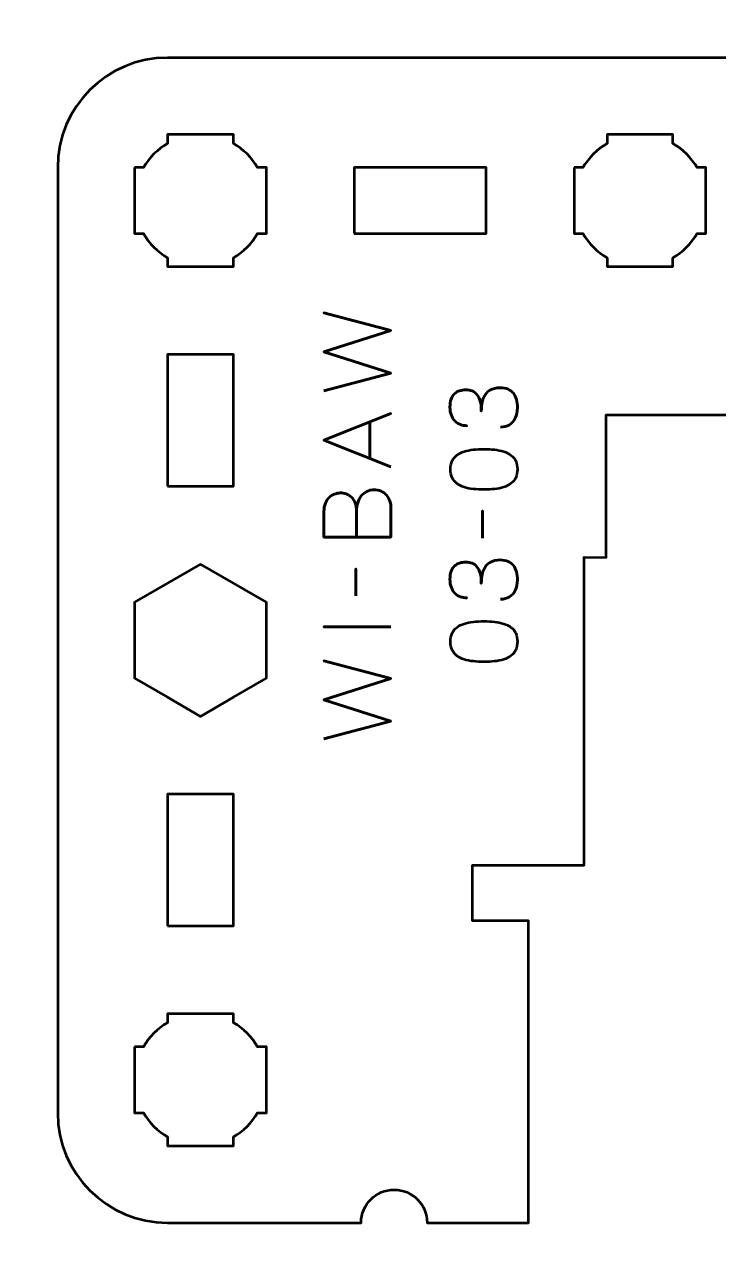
# Model space of a CAD drawing. Header units: centimetres. Extents: x -21 to 0, y -29.7 to 0.
# Drawn here: x -11.4 to -8.24, y -22.88 to -17.25 of the extents above; entities that cross this region are included whole.
import ezdxf

# ---------------------------------------------------------------- set-up
doc = ezdxf.new("R2010")
doc.units = ezdxf.units.CM
doc.header["$MEASUREMENT"] = 0
doc.layers.add('Layer 1', color=7, linetype='Continuous')

msp = doc.modelspace()

# ---------------------------------------------------------------- linework, layer by layer
at = {"layer": 'Layer 1', "lineweight": 53}
for points in [[(-9.9, -18.2), (-9.3, -18.2), (-9.3, -17.9), (-9.9, -17.9), (-9.9, -18.2)], [(-10.75, -19.35), (-10.45, -19.35), (-10.45, -18.75), (-10.75, -18.75), (-10.75, -19.35)], [(-10.75, -21.35), (-10.45, -21.35), (-10.45, -20.75), (-10.75, -20.75), (-10.75, -21.35)]]:
    msp.add_lwpolyline(points, close=True, dxfattribs=at)
at = {"layer": 'Layer 1', "color": 1, "lineweight": 53}
msp.add_open_spline([(-21.00003, -29.19995), (-21.00003, -29.19995), (-21.00003, -8.29992), (-21.00003, -8.29992), (-21.00003, -8.29992), (-21.00003, -8.21709), (-20.93286, -8.14992), (-20.85003, -8.14992), (-20.85003, -8.14992), (-20.7672, -8.14992), (-20.70003, -8.08275), (-20.70003, -7.99992), (-20.70003, -7.99992), (-20.70003, -7.91709), (-20.7672, -7.84992), (-20.85003, -7.84992), (-20.85003, -7.84992), (-20.93286, -7.84992), (-21.00003, -7.78275), (-21.00003, -7.69992), (-21.00003, -7.69992), (-21.00003, -7.61709), (-20.93286, -7.54992), (-20.85003, -7.54992), (-20.85003, -7.54992), (-20.7672, -7.54992), (-20.70003, -7.48275), (-20.70003, -7.39992), (-20.70003, -7.39992), (-20.70003, -7.31709), (-20.7672, -7.24992), (-20.85003, -7.24992), (-20.85003, -7.24992), (-20.93286, -7.24992), (-21.00003, -7.18275), (-21.00003, -7.09992), (-21.00003, -7.09992), (-21.00003, -7.01709), (-20.93286, -6.94992), (-20.85003, -6.94992), (-20.85003, -6.94992), (-20.7672, -6.94992), (-20.70003, -6.88275), (-20.70003, -6.79992), (-20.70003, -6.79992), (-20.70003, -6.71709), (-20.7672, -6.64992), (-20.85003, -6.64992), (-20.85003, -6.64992), (-20.93286, -6.64992), (-21.00003, -6.58275), (-21.00003, -6.49992), (-21.00003, -6.49992), (-21.00003, -6.41709), (-20.93286, -6.34992), (-20.85003, -6.34992), (-20.85003, -6.34992), (-20.7672, -6.34992), (-20.70003, -6.28275), (-20.70003, -6.19992), (-20.70003, -6.19992), (-20.70003, -6.11709), (-20.7672, -6.04992), (-20.85003, -6.04992), (-20.85003, -6.04992), (-20.93286, -6.04992), (-21.00003, -5.98275), (-21.00003, -5.89992), (-21.00003, -5.89992), (-21.00003, -5.81709), (-20.93286, -5.74992), (-20.85003, -5.74992), (-20.85003, -5.74992), (-20.7672, -5.74992), (-20.70003, -5.68275), (-20.70003, -5.59992), (-20.70003, -5.59992), (-20.70003, -5.51709), (-20.7672, -5.44992), (-20.85003, -5.44992), (-20.85003, -5.44992), (-20.93286, -5.44992), (-21.00003, -5.38275), (-21.00003, -5.29992), (-21.00003, -5.29992), (-21.00003, -5.21709), (-20.93286, -5.14992), (-20.85003, -5.14992), (-20.85003, -5.14992), (-20.7672, -5.14992), (-20.70003, -5.08275), (-20.70003, -4.99992), (-20.70003, -4.99992), (-20.70003, -4.91709), (-20.7672, -4.84992), (-20.85003, -4.84992), (-20.85003, -4.84992), (-20.93286, -4.84992), (-21.00003, -4.78275), (-21.00003, -4.69992), (-21.00003, -4.69992), (-21.00003, -4.61709), (-20.93286, -4.54992), (-20.85003, -4.54992), (-20.85003, -4.54992), (-20.7672, -4.54992), (-20.70003, -4.48275), (-20.70003, -4.39992), (-20.70003, -4.39992), (-20.70003, -4.31709), (-20.7672, -4.24992), (-20.85003, -4.24992), (-20.85003, -4.24992), (-20.93286, -4.24992), (-21.00003, -4.18275), (-21.00003, -4.09992), (-21.00003, -4.09992), (-21.00003, -4.01709), (-20.93286, -3.94992), (-20.85003, -3.94992), (-20.85003, -3.94992), (-20.7672, -3.94992), (-20.70003, -3.88275), (-20.70003, -3.79992), (-20.70003, -3.79992), (-20.70003, -3.71709), (-20.7672, -3.64992), (-20.85003, -3.64992), (-20.85003, -3.64992), (-20.93286, -3.64992), (-21.00003, -3.58275), (-21.00003, -3.49992), (-21.00003, -3.49992), (-21.00003, -3.41709), (-20.93286, -3.34992), (-20.85003, -3.34992), (-20.85003, -3.34992), (-20.7672, -3.34992), (-20.70003, -3.28275), (-20.70003, -3.19992), (-20.70003, -3.19992), (-20.70003, -3.11709), (-20.7672, -3.04992), (-20.85003, -3.04992), (-20.85003, -3.04992), (-20.93286, -3.04992), (-21.00003, -2.98275), (-21.00003, -2.89992), (-21.00003, -2.89992), (-21.00003, -2.81709), (-20.93286, -2.74992), (-20.85003, -2.74992), (-20.85003, -2.74992), (-20.7672, -2.74992), (-20.70003, -2.68275), (-20.70003, -2.59992), (-20.70003, -2.59992), (-20.70003, -2.51709), (-20.7672, -2.44992), (-20.85003, -2.44992), (-20.85003, -2.44992), (-20.93286, -2.44992), (-21.00003, -2.38275), (-21.00003, -2.29992), (-21.00003, -2.29992), (-21.00003, -2.21709), (-20.93286, -2.14992), (-20.85003, -2.14992), (-20.85003, -2.14992), (-20.7672, -2.14992), (-20.70003, -2.08275), (-20.70003, -1.99992), (-20.70003, -1.99992), (-20.70003, -1.91709), (-20.7672, -1.84992), (-20.85003, -1.84992), (-20.85003, -1.84992), (-20.93286, -1.84992), (-21.00003, -1.78275), (-21.00003, -1.69992), (-21.00003, -1.69992), (-21.00003, -1.61709), (-20.93286, -1.54992), (-20.85003, -1.54992), (-20.85003, -1.54992), (-20.7672, -1.54992), (-20.70003, -1.48275), (-20.70003, -1.39992), (-20.70003, -1.39992), (-20.70003, -1.31709), (-20.7672, -1.24992), (-20.85003, -1.24992), (-20.85003, -1.24992), (-20.93286, -1.24992), (-21.00003, -1.18275), (-21.00003, -1.09992), (-21.00003, -1.09992), (-21.00003, -1.09992), (-21.00003, -0.49992), (-21.00003, -0.49992), (-21.00003, -0.49992), (-21.00003, -0.22295), (-20.77694, 0.00004), (-20.49994, 0.00004), (-20.49994, 0.00004), (-20.49994, 0.00004), (-0.50008, 0.00004), (-0.50008, 0.00004), (-0.50008, 0.00004), (-0.22294, 0.00004), (0.00002, -0.22295), (0.00002, -0.49992), (0.00002, -0.49992), (0.00002, -0.49992), (0.00002, -29.19995), (0.00002, -29.19995), (0.00002, -29.19995), (0.00002, -29.47695), (-0.22294, -29.70004), (-0.50008, -29.70004), (-0.50008, -29.70004), (-0.50008, -29.70004), (-20.49994, -29.70004), (-20.49994, -29.70004), (-20.49994, -29.70004), (-20.77694, -29.70004), (-21.00003, -29.47695), (-21.00003, -29.19995)], degree=3, knots=[0, 0, 0, 0, 0.0175439, 0.0175439, 0.0175439, 0.0175439, 0.0350877, 0.0350877, 0.0350877, 0.0350877, 0.0526316, 0.0526316, 0.0526316, 0.0526316, 0.0701754, 0.0701754, 0.0701754, 0.0701754, 0.0877193, 0.0877193, 0.0877193, 0.0877193, 0.1052632, 0.1052632, 0.1052632, 0.1052632, 0.122807, 0.122807, 0.122807, 0.122807, 0.1403509, 0.1403509, 0.1403509, 0.1403509, 0.1578947, 0.1578947, 0.1578947, 0.1578947, 0.1754386, 0.1754386, 0.1754386, 0.1754386, 0.1929825, 0.1929825, 0.1929825, 0.1929825, 0.2105263, 0.2105263, 0.2105263, 0.2105263, 0.2280702, 0.2280702, 0.2280702, 0.2280702, 0.245614, 0.245614, 0.245614, 0.245614, 0.2631579, 0.2631579, 0.2631579, 0.2631579, 0.2807018, 0.2807018, 0.2807018, 0.2807018, 0.2982456, 0.2982456, 0.2982456, 0.2982456, 0.3157895, 0.3157895, 0.3157895, 0.3157895, 0.3333333, 0.3333333, 0.3333333, 0.3333333, 0.3508772, 0.3508772, 0.3508772, 0.3508772, 0.3684211, 0.3684211, 0.3684211, 0.3684211, 0.3859649, 0.3859649, 0.3859649, 0.3859649, 0.4035088, 0.4035088, 0.4035088, 0.4035088, 0.4210526, 0.4210526, 0.4210526, 0.4210526, 0.4385965, 0.4385965, 0.4385965, 0.4385965, 0.4561404, 0.4561404, 0.4561404, 0.4561404, 0.4736842, 0.4736842, 0.4736842, 0.4736842, 0.4912281, 0.4912281, 0.4912281, 0.4912281, 0.5087719, 0.5087719, 0.5087719, 0.5087719, 0.5263158, 0.5263158, 0.5263158, 0.5263158, 0.5438596, 0.5438596, 0.5438596, 0.5438596, 0.5614035, 0.5614035, 0.5614035, 0.5614035, 0.5789474, 0.5789474, 0.5789474, 0.5789474, 0.5964912, 0.5964912, 0.5964912, 0.5964912, 0.6140351, 0.6140351, 0.6140351, 0.6140351, 0.6315789, 0.6315789, 0.6315789, 0.6315789, 0.6491228, 0.6491228, 0.6491228, 0.6491228, 0.6666667, 0.6666667, 0.6666667, 0.6666667, 0.6842105, 0.6842105, 0.6842105, 0.6842105, 0.7017544, 0.7017544, 0.7017544, 0.7017544, 0.7192982, 0.7192982, 0.7192982, 0.7192982, 0.7368421, 0.7368421, 0.7368421, 0.7368421, 0.754386, 0.754386, 0.754386, 0.754386, 0.7719298, 0.7719298, 0.7719298, 0.7719298, 0.7894737, 0.7894737, 0.7894737, 0.7894737, 0.8070175, 0.8070175, 0.8070175, 0.8070175, 0.8245614, 0.8245614, 0.8245614, 0.8245614, 0.8421053, 0.8421053, 0.8421053, 0.8421053, 0.8596491, 0.8596491, 0.8596491, 0.8596491, 0.877193, 0.877193, 0.877193, 0.877193, 0.8947368, 0.8947368, 0.8947368, 0.8947368, 0.9122807, 0.9122807, 0.9122807, 0.9122807, 0.9298246, 0.9298246, 0.9298246, 0.9298246, 0.9473684, 0.9473684, 0.9473684, 0.9473684, 0.9649123, 0.9649123, 0.9649123, 0.9649123, 0.9824561, 0.9824561, 0.9824561, 0.9824561, 1, 1, 1, 1], dxfattribs=at)
at = {"layer": 'Layer 1', "color": 3, "lineweight": 53}
msp.add_open_spline([(-11.25, -22.2), (-11.25, -22.2), (-11.25, -17.9), (-11.25, -17.9), (-11.25, -17.9), (-11.25, -17.62391), (-11.02609, -17.4), (-10.75, -17.4), (-10.75, -17.4), (-10.75, -17.4), (-6.45, -17.4), (-6.45, -17.4), (-6.45, -17.4), (-6.17391, -17.4), (-5.95, -17.62391), (-5.95, -17.9), (-5.95, -17.9), (-5.95, -17.9), (-5.95, -22.2), (-5.95, -22.2), (-5.95, -22.2), (-5.95, -22.47609), (-6.17391, -22.7), (-6.45, -22.7), (-6.45, -22.7), (-6.45, -22.7), (-8.092, -22.7), (-8.092, -22.7), (-8.092, -22.7), (-8.092, -22.7), (-8.092, -21.32699), (-8.092, -21.32699), (-8.092, -21.32699), (-8.092, -21.32699), (-7.838, -21.32699), (-7.838, -21.32699), (-7.838, -21.32699), (-7.838, -21.32699), (-7.838, -21.07299), (-7.838, -21.07299), (-7.838, -21.07299), (-7.838, -21.07299), (-8.092, -21.07299), (-8.092, -21.07299), (-8.092, -21.07299), (-8.092, -21.07299), (-8.092, -19.67299), (-8.092, -19.67299), (-8.092, -19.67299), (-8.092, -19.67299), (-8.192, -19.67302), (-8.192, -19.67302), (-8.192, -19.67302), (-8.192, -19.67302), (-8.192, -19.44998), (-8.192, -19.44998), (-8.192, -19.44998), (-8.192, -19.44998), (-8.192, -19.02501), (-8.192, -19.02501), (-8.192, -19.02501), (-8.192, -19.02501), (-8.754, -19.025), (-8.754, -19.025), (-8.754, -19.025), (-8.754, -19.025), (-8.754, -19.44998), (-8.754, -19.44998), (-8.754, -19.44998), (-8.754, -19.44998), (-8.754, -19.67302), (-8.754, -19.67302), (-8.754, -19.67302), (-8.754, -19.67302), (-8.854, -19.67299), (-8.854, -19.67299), (-8.854, -19.67299), (-8.854, -19.67299), (-8.854, -21.07299), (-8.854, -21.07299), (-8.854, -21.07299), (-8.854, -21.07299), (-9.362, -21.07299), (-9.362, -21.07299), (-9.362, -21.07299), (-9.362, -21.07299), (-9.362, -21.32699), (-9.362, -21.32699), (-9.362, -21.32699), (-9.362, -21.32699), (-9.108, -21.32699), (-9.108, -21.32699), (-9.108, -21.32699), (-9.108, -21.32699), (-9.108, -22.7), (-9.108, -22.7), (-9.108, -22.7), (-9.108, -22.7), (-9.569, -22.7), (-9.569, -22.7), (-9.569, -22.7), (-9.569, -22.61717), (-9.63617, -22.55), (-9.719, -22.55), (-9.719, -22.55), (-9.80183, -22.55), (-9.869, -22.61717), (-9.869, -22.7), (-9.869, -22.7), (-9.869, -22.7), (-10.75, -22.7), (-10.75, -22.7), (-10.75, -22.7), (-11.02609, -22.7), (-11.25, -22.47609), (-11.25, -22.2)], degree=3, knots=[0, 0, 0, 0, 0.0344828, 0.0344828, 0.0344828, 0.0344828, 0.0689655, 0.0689655, 0.0689655, 0.0689655, 0.1034483, 0.1034483, 0.1034483, 0.1034483, 0.137931, 0.137931, 0.137931, 0.137931, 0.1724138, 0.1724138, 0.1724138, 0.1724138, 0.2068966, 0.2068966, 0.2068966, 0.2068966, 0.2413793, 0.2413793, 0.2413793, 0.2413793, 0.2758621, 0.2758621, 0.2758621, 0.2758621, 0.3103448, 0.3103448, 0.3103448, 0.3103448, 0.3448276, 0.3448276, 0.3448276, 0.3448276, 0.3793103, 0.3793103, 0.3793103, 0.3793103, 0.4137931, 0.4137931, 0.4137931, 0.4137931, 0.4482759, 0.4482759, 0.4482759, 0.4482759, 0.4827586, 0.4827586, 0.4827586, 0.4827586, 0.5172414, 0.5172414, 0.5172414, 0.5172414, 0.5517241, 0.5517241, 0.5517241, 0.5517241, 0.5862069, 0.5862069, 0.5862069, 0.5862069, 0.6206897, 0.6206897, 0.6206897, 0.6206897, 0.6551724, 0.6551724, 0.6551724, 0.6551724, 0.6896552, 0.6896552, 0.6896552, 0.6896552, 0.7241379, 0.7241379, 0.7241379, 0.7241379, 0.7586207, 0.7586207, 0.7586207, 0.7586207, 0.7931034, 0.7931034, 0.7931034, 0.7931034, 0.8275862, 0.8275862, 0.8275862, 0.8275862, 0.862069, 0.862069, 0.862069, 0.862069, 0.8965517, 0.8965517, 0.8965517, 0.8965517, 0.9310345, 0.9310345, 0.9310345, 0.9310345, 0.9655172, 0.9655172, 0.9655172, 0.9655172, 1, 1, 1, 1], dxfattribs=at)
at = {"layer": 'Layer 1', "lineweight": 53}
for points, knots in [([(-10.9, -17.9), (-10.9, -17.9), (-10.85985, -17.9), (-10.85985, -17.9), (-10.85985, -17.9), (-10.8335, -17.85447), (-10.79553, -17.8165), (-10.75, -17.79015), (-10.75, -17.79015), (-10.75, -17.79015), (-10.75, -17.75), (-10.75, -17.75), (-10.75, -17.75), (-10.75, -17.75), (-10.6, -17.75), (-10.6, -17.75), (-10.6, -17.75), (-10.6, -17.75), (-10.45, -17.75), (-10.45, -17.75), (-10.45, -17.75), (-10.45, -17.75), (-10.45, -17.79015), (-10.45, -17.79015), (-10.45, -17.79015), (-10.40447, -17.8165), (-10.3665, -17.85447), (-10.34015, -17.9), (-10.34015, -17.9), (-10.34015, -17.9), (-10.3, -17.9), (-10.3, -17.9), (-10.3, -17.9), (-10.3, -17.9), (-10.3, -18.05), (-10.3, -18.05), (-10.3, -18.05), (-10.3, -18.05), (-10.3, -18.2), (-10.3, -18.2), (-10.3, -18.2), (-10.3, -18.2), (-10.34015, -18.2), (-10.34015, -18.2), (-10.34015, -18.2), (-10.3665, -18.24553), (-10.40447, -18.2835), (-10.45, -18.30985), (-10.45, -18.30985), (-10.45, -18.30985), (-10.45, -18.35), (-10.45, -18.35), (-10.45, -18.35), (-10.45, -18.35), (-10.6, -18.35), (-10.6, -18.35), (-10.6, -18.35), (-10.6, -18.35), (-10.75, -18.35), (-10.75, -18.35), (-10.75, -18.35), (-10.75, -18.35), (-10.75, -18.30985), (-10.75, -18.30985), (-10.75, -18.30985), (-10.79553, -18.2835), (-10.8335, -18.24553), (-10.85985, -18.2), (-10.85985, -18.2), (-10.85985, -18.2), (-10.9, -18.2), (-10.9, -18.2), (-10.9, -18.2), (-10.9, -18.2), (-10.9, -18.05), (-10.9, -18.05), (-10.9, -18.05), (-10.9, -18.05), (-10.9, -17.9), (-10.9, -17.9)], [0, 0, 0, 0, 0.05, 0.05, 0.05, 0.05, 0.1, 0.1, 0.1, 0.1, 0.15, 0.15, 0.15, 0.15, 0.2, 0.2, 0.2, 0.2, 0.25, 0.25, 0.25, 0.25, 0.3, 0.3, 0.3, 0.3, 0.35, 0.35, 0.35, 0.35, 0.4, 0.4, 0.4, 0.4, 0.45, 0.45, 0.45, 0.45, 0.5, 0.5, 0.5, 0.5, 0.55, 0.55, 0.55, 0.55, 0.6, 0.6, 0.6, 0.6, 0.65, 0.65, 0.65, 0.65, 0.7, 0.7, 0.7, 0.7, 0.75, 0.75, 0.75, 0.75, 0.8, 0.8, 0.8, 0.8, 0.85, 0.85, 0.85, 0.85, 0.9, 0.9, 0.9, 0.9, 0.95, 0.95, 0.95, 0.95, 1, 1, 1, 1]), ([(-8.9, -17.9), (-8.9, -17.9), (-8.85985, -17.9), (-8.85985, -17.9), (-8.85985, -17.9), (-8.8335, -17.85447), (-8.79553, -17.8165), (-8.75, -17.79015), (-8.75, -17.79015), (-8.75, -17.79015), (-8.75, -17.75), (-8.75, -17.75), (-8.75, -17.75), (-8.75, -17.75), (-8.6, -17.75), (-8.6, -17.75), (-8.6, -17.75), (-8.6, -17.75), (-8.45, -17.75), (-8.45, -17.75), (-8.45, -17.75), (-8.45, -17.75), (-8.45, -17.79015), (-8.45, -17.79015), (-8.45, -17.79015), (-8.40447, -17.8165), (-8.3665, -17.85447), (-8.34015, -17.9), (-8.34015, -17.9), (-8.34015, -17.9), (-8.3, -17.9), (-8.3, -17.9), (-8.3, -17.9), (-8.3, -17.9), (-8.3, -18.05), (-8.3, -18.05), (-8.3, -18.05), (-8.3, -18.05), (-8.3, -18.2), (-8.3, -18.2), (-8.3, -18.2), (-8.3, -18.2), (-8.34015, -18.2), (-8.34015, -18.2), (-8.34015, -18.2), (-8.3665, -18.24553), (-8.40447, -18.2835), (-8.45, -18.30985), (-8.45, -18.30985), (-8.45, -18.30985), (-8.45, -18.35), (-8.45, -18.35), (-8.45, -18.35), (-8.45, -18.35), (-8.6, -18.35), (-8.6, -18.35), (-8.6, -18.35), (-8.6, -18.35), (-8.75, -18.35), (-8.75, -18.35), (-8.75, -18.35), (-8.75, -18.35), (-8.75, -18.30985), (-8.75, -18.30985), (-8.75, -18.30985), (-8.79553, -18.2835), (-8.8335, -18.24553), (-8.85985, -18.2), (-8.85985, -18.2), (-8.85985, -18.2), (-8.9, -18.2), (-8.9, -18.2), (-8.9, -18.2), (-8.9, -18.2), (-8.9, -18.05), (-8.9, -18.05), (-8.9, -18.05), (-8.9, -18.05), (-8.9, -17.9), (-8.9, -17.9)], [0, 0, 0, 0, 0.05, 0.05, 0.05, 0.05, 0.1, 0.1, 0.1, 0.1, 0.15, 0.15, 0.15, 0.15, 0.2, 0.2, 0.2, 0.2, 0.25, 0.25, 0.25, 0.25, 0.3, 0.3, 0.3, 0.3, 0.35, 0.35, 0.35, 0.35, 0.4, 0.4, 0.4, 0.4, 0.45, 0.45, 0.45, 0.45, 0.5, 0.5, 0.5, 0.5, 0.55, 0.55, 0.55, 0.55, 0.6, 0.6, 0.6, 0.6, 0.65, 0.65, 0.65, 0.65, 0.7, 0.7, 0.7, 0.7, 0.75, 0.75, 0.75, 0.75, 0.8, 0.8, 0.8, 0.8, 0.85, 0.85, 0.85, 0.85, 0.9, 0.9, 0.9, 0.9, 0.95, 0.95, 0.95, 0.95, 1, 1, 1, 1]), ([(-10.6, -19.70359), (-10.6, -19.70359), (-10.45, -19.79019), (-10.45, -19.79019), (-10.45, -19.79019), (-10.45, -19.79019), (-10.3, -19.87679), (-10.3, -19.87679), (-10.3, -19.87679), (-10.3, -19.87679), (-10.3, -20.05), (-10.3, -20.05), (-10.3, -20.05), (-10.3, -20.05), (-10.3, -20.22321), (-10.3, -20.22321), (-10.3, -20.22321), (-10.3, -20.22321), (-10.45, -20.30981), (-10.45, -20.30981), (-10.45, -20.30981), (-10.45, -20.30981), (-10.6, -20.39641), (-10.6, -20.39641), (-10.6, -20.39641), (-10.6, -20.39641), (-10.75, -20.30981), (-10.75, -20.30981), (-10.75, -20.30981), (-10.75, -20.30981), (-10.9, -20.22321), (-10.9, -20.22321), (-10.9, -20.22321), (-10.9, -20.22321), (-10.9, -20.05), (-10.9, -20.05), (-10.9, -20.05), (-10.9, -20.05), (-10.9, -19.87679), (-10.9, -19.87679), (-10.9, -19.87679), (-10.9, -19.87679), (-10.75, -19.79019), (-10.75, -19.79019), (-10.75, -19.79019), (-10.75, -19.79019), (-10.6, -19.70359), (-10.6, -19.70359)], [0, 0, 0, 0, 0.0833333, 0.0833333, 0.0833333, 0.0833333, 0.1666667, 0.1666667, 0.1666667, 0.1666667, 0.25, 0.25, 0.25, 0.25, 0.3333333, 0.3333333, 0.3333333, 0.3333333, 0.4166667, 0.4166667, 0.4166667, 0.4166667, 0.5, 0.5, 0.5, 0.5, 0.5833333, 0.5833333, 0.5833333, 0.5833333, 0.6666667, 0.6666667, 0.6666667, 0.6666667, 0.75, 0.75, 0.75, 0.75, 0.8333333, 0.8333333, 0.8333333, 0.8333333, 0.9166667, 0.9166667, 0.9166667, 0.9166667, 1, 1, 1, 1]), ([(-10.9, -21.9), (-10.9, -21.9), (-10.85985, -21.9), (-10.85985, -21.9), (-10.85985, -21.9), (-10.8335, -21.85447), (-10.79553, -21.8165), (-10.75, -21.79015), (-10.75, -21.79015), (-10.75, -21.79015), (-10.75, -21.75), (-10.75, -21.75), (-10.75, -21.75), (-10.75, -21.75), (-10.6, -21.75), (-10.6, -21.75), (-10.6, -21.75), (-10.6, -21.75), (-10.45, -21.75), (-10.45, -21.75), (-10.45, -21.75), (-10.45, -21.75), (-10.45, -21.79015), (-10.45, -21.79015), (-10.45, -21.79015), (-10.40447, -21.8165), (-10.3665, -21.85447), (-10.34015, -21.9), (-10.34015, -21.9), (-10.34015, -21.9), (-10.3, -21.9), (-10.3, -21.9), (-10.3, -21.9), (-10.3, -21.9), (-10.3, -22.05), (-10.3, -22.05), (-10.3, -22.05), (-10.3, -22.05), (-10.3, -22.2), (-10.3, -22.2), (-10.3, -22.2), (-10.3, -22.2), (-10.34015, -22.2), (-10.34015, -22.2), (-10.34015, -22.2), (-10.3665, -22.24553), (-10.40447, -22.2835), (-10.45, -22.30985), (-10.45, -22.30985), (-10.45, -22.30985), (-10.45, -22.35), (-10.45, -22.35), (-10.45, -22.35), (-10.45, -22.35), (-10.6, -22.35), (-10.6, -22.35), (-10.6, -22.35), (-10.6, -22.35), (-10.75, -22.35), (-10.75, -22.35), (-10.75, -22.35), (-10.75, -22.35), (-10.75, -22.30985), (-10.75, -22.30985), (-10.75, -22.30985), (-10.79553, -22.2835), (-10.8335, -22.24553), (-10.85985, -22.2), (-10.85985, -22.2), (-10.85985, -22.2), (-10.9, -22.2), (-10.9, -22.2), (-10.9, -22.2), (-10.9, -22.2), (-10.9, -22.05), (-10.9, -22.05), (-10.9, -22.05), (-10.9, -22.05), (-10.9, -21.9), (-10.9, -21.9)], [0, 0, 0, 0, 0.05, 0.05, 0.05, 0.05, 0.1, 0.1, 0.1, 0.1, 0.15, 0.15, 0.15, 0.15, 0.2, 0.2, 0.2, 0.2, 0.25, 0.25, 0.25, 0.25, 0.3, 0.3, 0.3, 0.3, 0.35, 0.35, 0.35, 0.35, 0.4, 0.4, 0.4, 0.4, 0.45, 0.45, 0.45, 0.45, 0.5, 0.5, 0.5, 0.5, 0.55, 0.55, 0.55, 0.55, 0.6, 0.6, 0.6, 0.6, 0.65, 0.65, 0.65, 0.65, 0.7, 0.7, 0.7, 0.7, 0.75, 0.75, 0.75, 0.75, 0.8, 0.8, 0.8, 0.8, 0.85, 0.85, 0.85, 0.85, 0.9, 0.9, 0.9, 0.9, 0.95, 0.95, 0.95, 0.95, 1, 1, 1, 1])]:
    msp.add_open_spline(points, degree=3, knots=knots, dxfattribs=at)
at = {"layer": 'Layer 1', "color": 5, "lineweight": 53}
for points, knots in [([(-10.03833, -18.91564), (-10.03833, -18.91564), (-9.73311, -18.83521), (-9.73311, -18.83521), (-9.73311, -18.83521), (-9.73311, -18.83521), (-10.03833, -18.73827), (-10.03833, -18.73827), (-10.03833, -18.73827), (-10.03833, -18.73827), (-9.73311, -18.64132), (-9.73311, -18.64132), (-9.73311, -18.64132), (-9.73311, -18.64132), (-10.03833, -18.56089), (-10.03833, -18.56089), (-10.03833, -18.56089), (-10.03833, -18.56089), (-9.73311, -18.64132), (-9.73311, -18.64132), (-9.73311, -18.64132), (-9.73311, -18.64132), (-10.03833, -18.73827), (-10.03833, -18.73827), (-10.03833, -18.73827), (-10.03833, -18.73827), (-9.73311, -18.83521), (-9.73311, -18.83521), (-9.73311, -18.83521), (-9.73311, -18.83521), (-10.03833, -18.91564), (-10.03833, -18.91564)], [0, 0, 0, 0, 0.125, 0.125, 0.125, 0.125, 0.25, 0.25, 0.25, 0.25, 0.375, 0.375, 0.375, 0.375, 0.5, 0.5, 0.5, 0.5, 0.625, 0.625, 0.625, 0.625, 0.75, 0.75, 0.75, 0.75, 0.875, 0.875, 0.875, 0.875, 1, 1, 1, 1]), ([(-9.23442, -19.08011), (-9.21918, -19.08004), (-9.20592, -19.07651), (-9.19442, -19.06953), (-9.19442, -19.06953), (-9.18299, -19.06254), (-9.17403, -19.05259), (-9.16761, -19.03961), (-9.16761, -19.03961), (-9.16119, -19.02663), (-9.15794, -19.01104), (-9.1578, -18.9929), (-9.1578, -18.9929), (-9.1578, -18.97929), (-9.15921, -18.96694), (-9.16217, -18.95572), (-9.16217, -18.95572), (-9.16514, -18.94457), (-9.16972, -18.93498), (-9.176, -18.92686), (-9.176, -18.92686), (-9.18228, -18.91875), (-9.1904, -18.91254), (-9.20027, -18.9081), (-9.20027, -18.9081), (-9.21022, -18.90372), (-9.22215, -18.90154), (-9.23612, -18.90147), (-9.23612, -18.90147), (-9.25474, -18.90139), (-9.27048, -18.9052), (-9.28325, -18.91275), (-9.28325, -18.91275), (-9.29602, -18.9203), (-9.30561, -18.93202), (-9.31217, -18.94775), (-9.31217, -18.94775), (-9.31874, -18.96348), (-9.32205, -18.98366), (-9.32205, -19.00814), (-9.32205, -19.00814), (-9.32198, -18.98987), (-9.32367, -18.97456), (-9.32713, -18.96207), (-9.32713, -18.96207), (-9.33059, -18.94965), (-9.33546, -18.93971), (-9.34181, -18.93223), (-9.34181, -18.93223), (-9.34809, -18.92475), (-9.35557, -18.91932), (-9.36417, -18.91607), (-9.36417, -18.91607), (-9.37271, -18.91275), (-9.38209, -18.91113), (-9.39232, -18.9112), (-9.39232, -18.9112), (-9.40256, -18.91113), (-9.41201, -18.91254), (-9.42076, -18.91536), (-9.42076, -18.91536), (-9.42951, -18.91812), (-9.4372, -18.92263), (-9.44376, -18.92877), (-9.44376, -18.92877), (-9.45032, -18.93491), (-9.45547, -18.94302), (-9.45914, -18.95297), (-9.45914, -18.95297), (-9.46281, -18.96299), (-9.46464, -18.9752), (-9.46471, -18.98952), (-9.46471, -18.98952), (-9.46464, -19.00377), (-9.46253, -19.01626), (-9.45843, -19.02684), (-9.45843, -19.02684), (-9.45434, -19.0375), (-9.44877, -19.04624), (-9.44164, -19.0533), (-9.44164, -19.0533), (-9.43452, -19.06028), (-9.4264, -19.06551), (-9.41723, -19.06896), (-9.41723, -19.06896), (-9.40806, -19.07249), (-9.39832, -19.07418), (-9.38809, -19.07418), (-9.38809, -19.07418), (-9.39832, -19.07418), (-9.40806, -19.07249), (-9.41723, -19.06896), (-9.41723, -19.06896), (-9.4264, -19.06551), (-9.43452, -19.06028), (-9.44164, -19.0533), (-9.44164, -19.0533), (-9.44877, -19.04624), (-9.45434, -19.0375), (-9.45843, -19.02684), (-9.45843, -19.02684), (-9.46253, -19.01626), (-9.46464, -19.00377), (-9.46471, -18.98952), (-9.46471, -18.98952), (-9.46464, -18.9752), (-9.46281, -18.96299), (-9.45914, -18.95297), (-9.45914, -18.95297), (-9.45547, -18.94302), (-9.45032, -18.93491), (-9.44376, -18.92877), (-9.44376, -18.92877), (-9.4372, -18.92263), (-9.42951, -18.91812), (-9.42076, -18.91536), (-9.42076, -18.91536), (-9.41201, -18.91254), (-9.40256, -18.91113), (-9.39232, -18.9112), (-9.39232, -18.9112), (-9.38209, -18.91113), (-9.37271, -18.91275), (-9.36417, -18.91607), (-9.36417, -18.91607), (-9.35557, -18.91932), (-9.34809, -18.92475), (-9.34181, -18.93223), (-9.34181, -18.93223), (-9.33546, -18.93971), (-9.33059, -18.94965), (-9.32713, -18.96207), (-9.32713, -18.96207), (-9.32367, -18.97456), (-9.32198, -18.98987), (-9.32205, -19.00814), (-9.32205, -19.00814), (-9.32205, -18.98366), (-9.31874, -18.96348), (-9.31217, -18.94775), (-9.31217, -18.94775), (-9.30561, -18.93202), (-9.29602, -18.9203), (-9.28325, -18.91275), (-9.28325, -18.91275), (-9.27048, -18.9052), (-9.25474, -18.90139), (-9.23612, -18.90147), (-9.23612, -18.90147), (-9.22215, -18.90154), (-9.21022, -18.90372), (-9.20027, -18.9081), (-9.20027, -18.9081), (-9.1904, -18.91254), (-9.18228, -18.91875), (-9.176, -18.92686), (-9.176, -18.92686), (-9.16972, -18.93498), (-9.16514, -18.94457), (-9.16217, -18.95572), (-9.16217, -18.95572), (-9.15921, -18.96694), (-9.1578, -18.97929), (-9.1578, -18.9929), (-9.1578, -18.9929), (-9.15794, -19.01104), (-9.16119, -19.02663), (-9.16761, -19.03961), (-9.16761, -19.03961), (-9.17403, -19.05259), (-9.18299, -19.06254), (-9.19442, -19.06953), (-9.19442, -19.06953), (-9.20592, -19.07651), (-9.21918, -19.08004), (-9.23442, -19.08011)], [0, 0, 0, 0, 0.0227273, 0.0227273, 0.0227273, 0.0227273, 0.0454545, 0.0454545, 0.0454545, 0.0454545, 0.0681818, 0.0681818, 0.0681818, 0.0681818, 0.0909091, 0.0909091, 0.0909091, 0.0909091, 0.1136364, 0.1136364, 0.1136364, 0.1136364, 0.1363636, 0.1363636, 0.1363636, 0.1363636, 0.1590909, 0.1590909, 0.1590909, 0.1590909, 0.1818182, 0.1818182, 0.1818182, 0.1818182, 0.2045455, 0.2045455, 0.2045455, 0.2045455, 0.2272727, 0.2272727, 0.2272727, 0.2272727, 0.25, 0.25, 0.25, 0.25, 0.2727273, 0.2727273, 0.2727273, 0.2727273, 0.2954545, 0.2954545, 0.2954545, 0.2954545, 0.3181818, 0.3181818, 0.3181818, 0.3181818, 0.3409091, 0.3409091, 0.3409091, 0.3409091, 0.3636364, 0.3636364, 0.3636364, 0.3636364, 0.3863636, 0.3863636, 0.3863636, 0.3863636, 0.4090909, 0.4090909, 0.4090909, 0.4090909, 0.4318182, 0.4318182, 0.4318182, 0.4318182, 0.4545455, 0.4545455, 0.4545455, 0.4545455, 0.4772727, 0.4772727, 0.4772727, 0.4772727, 0.5, 0.5, 0.5, 0.5, 0.5227273, 0.5227273, 0.5227273, 0.5227273, 0.5454545, 0.5454545, 0.5454545, 0.5454545, 0.5681818, 0.5681818, 0.5681818, 0.5681818, 0.5909091, 0.5909091, 0.5909091, 0.5909091, 0.6136364, 0.6136364, 0.6136364, 0.6136364, 0.6363636, 0.6363636, 0.6363636, 0.6363636, 0.6590909, 0.6590909, 0.6590909, 0.6590909, 0.6818182, 0.6818182, 0.6818182, 0.6818182, 0.7045455, 0.7045455, 0.7045455, 0.7045455, 0.7272727, 0.7272727, 0.7272727, 0.7272727, 0.75, 0.75, 0.75, 0.75, 0.7727273, 0.7727273, 0.7727273, 0.7727273, 0.7954545, 0.7954545, 0.7954545, 0.7954545, 0.8181818, 0.8181818, 0.8181818, 0.8181818, 0.8409091, 0.8409091, 0.8409091, 0.8409091, 0.8636364, 0.8636364, 0.8636364, 0.8636364, 0.8863636, 0.8863636, 0.8863636, 0.8863636, 0.9090909, 0.9090909, 0.9090909, 0.9090909, 0.9318182, 0.9318182, 0.9318182, 0.9318182, 0.9545455, 0.9545455, 0.9545455, 0.9545455, 0.9772727, 0.9772727, 0.9772727, 0.9772727, 1, 1, 1, 1]), ([(-9.73311, -19.2615), (-9.73311, -19.2615), (-10.03833, -19.14043), (-10.03833, -19.14043), (-10.03833, -19.14043), (-10.03833, -19.14043), (-9.73311, -19.01893), (-9.73311, -19.01893), (-9.73311, -19.01893), (-9.73311, -19.01893), (-10.03833, -19.14043), (-10.03833, -19.14043), (-10.03833, -19.14043), (-10.03833, -19.14043), (-9.73311, -19.2615), (-9.73311, -19.2615)], [0, 0, 0, 0, 0.25, 0.25, 0.25, 0.25, 0.5, 0.5, 0.5, 0.5, 0.75, 0.75, 0.75, 0.75, 1, 1, 1, 1]), ([(-9.82921, -19.2234), (-9.82921, -19.2234), (-9.82921, -19.05746), (-9.82921, -19.05746), (-9.82921, -19.05746), (-9.82921, -19.05746), (-9.82921, -19.2234), (-9.82921, -19.2234)], [0, 0, 0, 0, 0.5, 0.5, 0.5, 0.5, 1, 1, 1, 1]), ([(-9.1578, -19.27272), (-9.15787, -19.25791), (-9.16048, -19.24514), (-9.16556, -19.23448), (-9.16556, -19.23448), (-9.17064, -19.2239), (-9.17791, -19.21508), (-9.18715, -19.20803), (-9.18715, -19.20803), (-9.19646, -19.20104), (-9.20747, -19.19554), (-9.22017, -19.19145), (-9.22017, -19.19145), (-9.23287, -19.18742), (-9.24677, -19.18453), (-9.26201, -19.18291), (-9.26201, -19.18291), (-9.27725, -19.18121), (-9.29327, -19.18037), (-9.3102, -19.18044), (-9.3102, -19.18044), (-9.32706, -19.18037), (-9.34308, -19.18121), (-9.35825, -19.18291), (-9.35825, -19.18291), (-9.37342, -19.18453), (-9.38739, -19.18742), (-9.40009, -19.19145), (-9.40009, -19.19145), (-9.41272, -19.19554), (-9.42372, -19.20104), (-9.43311, -19.20803), (-9.43311, -19.20803), (-9.44242, -19.21508), (-9.44969, -19.2239), (-9.45477, -19.23448), (-9.45477, -19.23448), (-9.45992, -19.24514), (-9.46253, -19.25791), (-9.4626, -19.27272), (-9.4626, -19.27272), (-9.46253, -19.28754), (-9.45992, -19.30031), (-9.45477, -19.31097), (-9.45477, -19.31097), (-9.44969, -19.32155), (-9.44242, -19.33037), (-9.43311, -19.33742), (-9.43311, -19.33742), (-9.42372, -19.34441), (-9.41272, -19.34991), (-9.40009, -19.354), (-9.40009, -19.354), (-9.38739, -19.35803), (-9.37342, -19.36092), (-9.35825, -19.36254), (-9.35825, -19.36254), (-9.34308, -19.36423), (-9.32706, -19.36508), (-9.3102, -19.36501), (-9.3102, -19.36501), (-9.29327, -19.36508), (-9.27725, -19.36423), (-9.26201, -19.36254), (-9.26201, -19.36254), (-9.24677, -19.36092), (-9.23287, -19.35803), (-9.22017, -19.354), (-9.22017, -19.354), (-9.20747, -19.34991), (-9.19646, -19.34441), (-9.18715, -19.33742), (-9.18715, -19.33742), (-9.17791, -19.33037), (-9.17064, -19.32155), (-9.16556, -19.31097), (-9.16556, -19.31097), (-9.16048, -19.30031), (-9.15787, -19.28754), (-9.1578, -19.27272)], [0, 0, 0, 0, 0.05, 0.05, 0.05, 0.05, 0.1, 0.1, 0.1, 0.1, 0.15, 0.15, 0.15, 0.15, 0.2, 0.2, 0.2, 0.2, 0.25, 0.25, 0.25, 0.25, 0.3, 0.3, 0.3, 0.3, 0.35, 0.35, 0.35, 0.35, 0.4, 0.4, 0.4, 0.4, 0.45, 0.45, 0.45, 0.45, 0.5, 0.5, 0.5, 0.5, 0.55, 0.55, 0.55, 0.55, 0.6, 0.6, 0.6, 0.6, 0.65, 0.65, 0.65, 0.65, 0.7, 0.7, 0.7, 0.7, 0.75, 0.75, 0.75, 0.75, 0.8, 0.8, 0.8, 0.8, 0.85, 0.85, 0.85, 0.85, 0.9, 0.9, 0.9, 0.9, 0.95, 0.95, 0.95, 0.95, 1, 1, 1, 1]), ([(-9.1578, -19.27272), (-9.15787, -19.25791), (-9.16048, -19.24514), (-9.16556, -19.23448), (-9.16556, -19.23448), (-9.17064, -19.2239), (-9.17791, -19.21508), (-9.18715, -19.20803), (-9.18715, -19.20803), (-9.19646, -19.20104), (-9.20747, -19.19554), (-9.22017, -19.19145), (-9.22017, -19.19145), (-9.23287, -19.18742), (-9.24677, -19.18453), (-9.26201, -19.18291), (-9.26201, -19.18291), (-9.27725, -19.18121), (-9.29327, -19.18037), (-9.3102, -19.18044), (-9.3102, -19.18044), (-9.32706, -19.18037), (-9.34308, -19.18121), (-9.35825, -19.18291), (-9.35825, -19.18291), (-9.37342, -19.18453), (-9.38739, -19.18742), (-9.40009, -19.19145), (-9.40009, -19.19145), (-9.41272, -19.19554), (-9.42372, -19.20104), (-9.43311, -19.20803), (-9.43311, -19.20803), (-9.44242, -19.21508), (-9.44969, -19.2239), (-9.45477, -19.23448), (-9.45477, -19.23448), (-9.45992, -19.24514), (-9.46253, -19.25791), (-9.4626, -19.27272), (-9.4626, -19.27272), (-9.46253, -19.28754), (-9.45992, -19.30031), (-9.45477, -19.31097), (-9.45477, -19.31097), (-9.44969, -19.32155), (-9.44242, -19.33037), (-9.43311, -19.33742), (-9.43311, -19.33742), (-9.42372, -19.34441), (-9.41272, -19.34991), (-9.40009, -19.354), (-9.40009, -19.354), (-9.38739, -19.35803), (-9.37342, -19.36092), (-9.35825, -19.36254), (-9.35825, -19.36254), (-9.34308, -19.36423), (-9.32706, -19.36508), (-9.3102, -19.36501), (-9.3102, -19.36501), (-9.29327, -19.36508), (-9.27725, -19.36423), (-9.26201, -19.36254), (-9.26201, -19.36254), (-9.24677, -19.36092), (-9.23287, -19.35803), (-9.22017, -19.354), (-9.22017, -19.354), (-9.20747, -19.34991), (-9.19646, -19.34441), (-9.18715, -19.33742), (-9.18715, -19.33742), (-9.17791, -19.33037), (-9.17064, -19.32155), (-9.16556, -19.31097), (-9.16556, -19.31097), (-9.16048, -19.30031), (-9.15787, -19.28754), (-9.1578, -19.27272)], [0, 0, 0, 0, 0.05, 0.05, 0.05, 0.05, 0.1, 0.1, 0.1, 0.1, 0.15, 0.15, 0.15, 0.15, 0.2, 0.2, 0.2, 0.2, 0.25, 0.25, 0.25, 0.25, 0.3, 0.3, 0.3, 0.3, 0.35, 0.35, 0.35, 0.35, 0.4, 0.4, 0.4, 0.4, 0.45, 0.45, 0.45, 0.45, 0.5, 0.5, 0.5, 0.5, 0.55, 0.55, 0.55, 0.55, 0.6, 0.6, 0.6, 0.6, 0.65, 0.65, 0.65, 0.65, 0.7, 0.7, 0.7, 0.7, 0.75, 0.75, 0.75, 0.75, 0.8, 0.8, 0.8, 0.8, 0.85, 0.85, 0.85, 0.85, 0.9, 0.9, 0.9, 0.9, 0.95, 0.95, 0.95, 0.95, 1, 1, 1, 1]), ([(-9.89017, -19.58196), (-9.89017, -19.58196), (-9.89017, -19.4647), (-9.89017, -19.4647), (-9.89017, -19.4647), (-9.89024, -19.44946), (-9.89235, -19.43648), (-9.89652, -19.42554), (-9.89652, -19.42554), (-9.90061, -19.41467), (-9.90618, -19.40586), (-9.91317, -19.39901), (-9.91317, -19.39901), (-9.92015, -19.39217), (-9.92805, -19.38723), (-9.9368, -19.38412), (-9.9368, -19.38412), (-9.94548, -19.38109), (-9.95451, -19.37968), (-9.96382, -19.38003), (-9.96382, -19.38003), (-9.97314, -19.38046), (-9.98217, -19.38243), (-9.99099, -19.38596), (-9.99099, -19.38596), (-9.99981, -19.38942), (-10.00778, -19.39464), (-10.01491, -19.40148), (-10.01491, -19.40148), (-10.02203, -19.40832), (-10.02768, -19.41686), (-10.03184, -19.42723), (-10.03184, -19.42723), (-10.03607, -19.43761), (-10.03826, -19.44981), (-10.03833, -19.46385), (-10.03833, -19.46385), (-10.03833, -19.46385), (-10.03833, -19.58196), (-10.03833, -19.58196), (-10.03833, -19.58196), (-10.03833, -19.58196), (-9.73311, -19.58196), (-9.73311, -19.58196), (-9.73311, -19.58196), (-9.73311, -19.58196), (-9.73311, -19.452), (-9.73311, -19.452), (-9.73311, -19.452), (-9.73311, -19.43986), (-9.73487, -19.42857), (-9.73833, -19.41813), (-9.73833, -19.41813), (-9.74186, -19.40769), (-9.74687, -19.39859), (-9.7535, -19.39069), (-9.7535, -19.39069), (-9.7602, -19.38285), (-9.76825, -19.37672), (-9.77777, -19.37234), (-9.77777, -19.37234), (-9.7873, -19.36797), (-9.79809, -19.36571), (-9.81016, -19.36564), (-9.81016, -19.36564), (-9.82229, -19.36592), (-9.83323, -19.36846), (-9.84303, -19.37333), (-9.84303, -19.37333), (-9.85284, -19.3782), (-9.86124, -19.38497), (-9.86822, -19.39372), (-9.86822, -19.39372), (-9.87528, -19.40247), (-9.88071, -19.41291), (-9.88445, -19.42491), (-9.88445, -19.42491), (-9.88819, -19.4369), (-9.89009, -19.45016), (-9.89017, -19.4647), (-9.89017, -19.4647), (-9.89009, -19.45016), (-9.88819, -19.4369), (-9.88445, -19.42491), (-9.88445, -19.42491), (-9.88071, -19.41291), (-9.87528, -19.40247), (-9.86822, -19.39372), (-9.86822, -19.39372), (-9.86124, -19.38497), (-9.85284, -19.3782), (-9.84303, -19.37333), (-9.84303, -19.37333), (-9.83323, -19.36846), (-9.82229, -19.36592), (-9.81016, -19.36564), (-9.81016, -19.36564), (-9.79809, -19.36571), (-9.7873, -19.36797), (-9.77777, -19.37234), (-9.77777, -19.37234), (-9.76825, -19.37672), (-9.7602, -19.38285), (-9.7535, -19.39069), (-9.7535, -19.39069), (-9.74687, -19.39859), (-9.74186, -19.40769), (-9.73833, -19.41813), (-9.73833, -19.41813), (-9.73487, -19.42857), (-9.73311, -19.43986), (-9.73311, -19.452), (-9.73311, -19.452), (-9.73311, -19.452), (-9.73311, -19.58196), (-9.73311, -19.58196), (-9.73311, -19.58196), (-9.73311, -19.58196), (-10.03833, -19.58196), (-10.03833, -19.58196), (-10.03833, -19.58196), (-10.03833, -19.58196), (-10.03833, -19.46385), (-10.03833, -19.46385), (-10.03833, -19.46385), (-10.03826, -19.44981), (-10.03607, -19.43761), (-10.03184, -19.42723), (-10.03184, -19.42723), (-10.02768, -19.41686), (-10.02203, -19.40832), (-10.01491, -19.40148), (-10.01491, -19.40148), (-10.00778, -19.39464), (-9.99981, -19.38942), (-9.99099, -19.38596), (-9.99099, -19.38596), (-9.98217, -19.38243), (-9.97314, -19.38046), (-9.96382, -19.38003), (-9.96382, -19.38003), (-9.95451, -19.37968), (-9.94548, -19.38109), (-9.9368, -19.38412), (-9.9368, -19.38412), (-9.92805, -19.38723), (-9.92015, -19.39217), (-9.91317, -19.39901), (-9.91317, -19.39901), (-9.90618, -19.40586), (-9.90061, -19.41467), (-9.89652, -19.42554), (-9.89652, -19.42554), (-9.89235, -19.43648), (-9.89024, -19.44946), (-9.89017, -19.4647), (-9.89017, -19.4647), (-9.89017, -19.4647), (-9.89017, -19.58196), (-9.89017, -19.58196)], [0, 0, 0, 0, 0.025, 0.025, 0.025, 0.025, 0.05, 0.05, 0.05, 0.05, 0.075, 0.075, 0.075, 0.075, 0.1, 0.1, 0.1, 0.1, 0.125, 0.125, 0.125, 0.125, 0.15, 0.15, 0.15, 0.15, 0.175, 0.175, 0.175, 0.175, 0.2, 0.2, 0.2, 0.2, 0.225, 0.225, 0.225, 0.225, 0.25, 0.25, 0.25, 0.25, 0.275, 0.275, 0.275, 0.275, 0.3, 0.3, 0.3, 0.3, 0.325, 0.325, 0.325, 0.325, 0.35, 0.35, 0.35, 0.35, 0.375, 0.375, 0.375, 0.375, 0.4, 0.4, 0.4, 0.4, 0.425, 0.425, 0.425, 0.425, 0.45, 0.45, 0.45, 0.45, 0.475, 0.475, 0.475, 0.475, 0.5, 0.5, 0.5, 0.5, 0.525, 0.525, 0.525, 0.525, 0.55, 0.55, 0.55, 0.55, 0.575, 0.575, 0.575, 0.575, 0.6, 0.6, 0.6, 0.6, 0.625, 0.625, 0.625, 0.625, 0.65, 0.65, 0.65, 0.65, 0.675, 0.675, 0.675, 0.675, 0.7, 0.7, 0.7, 0.7, 0.725, 0.725, 0.725, 0.725, 0.75, 0.75, 0.75, 0.75, 0.775, 0.775, 0.775, 0.775, 0.8, 0.8, 0.8, 0.8, 0.825, 0.825, 0.825, 0.825, 0.85, 0.85, 0.85, 0.85, 0.875, 0.875, 0.875, 0.875, 0.9, 0.9, 0.9, 0.9, 0.925, 0.925, 0.925, 0.925, 0.95, 0.95, 0.95, 0.95, 0.975, 0.975, 0.975, 0.975, 1, 1, 1, 1]), ([(-9.3174, -19.58514), (-9.3174, -19.58514), (-9.3174, -19.46195), (-9.3174, -19.46195), (-9.3174, -19.46195), (-9.3174, -19.46195), (-9.3174, -19.58514), (-9.3174, -19.58514)], [0, 0, 0, 0, 0.5, 0.5, 0.5, 0.5, 1, 1, 1, 1]), ([(-9.23442, -19.86369), (-9.21918, -19.86362), (-9.20592, -19.86009), (-9.19442, -19.85311), (-9.19442, -19.85311), (-9.18299, -19.84612), (-9.17403, -19.83617), (-9.16761, -19.82319), (-9.16761, -19.82319), (-9.16119, -19.81021), (-9.15794, -19.79462), (-9.1578, -19.77648), (-9.1578, -19.77648), (-9.1578, -19.76287), (-9.15921, -19.75052), (-9.16217, -19.7393), (-9.16217, -19.7393), (-9.16514, -19.72815), (-9.16972, -19.71856), (-9.176, -19.71044), (-9.176, -19.71044), (-9.18228, -19.70233), (-9.1904, -19.69612), (-9.20027, -19.69168), (-9.20027, -19.69168), (-9.21022, -19.6873), (-9.22215, -19.68512), (-9.23612, -19.68505), (-9.23612, -19.68505), (-9.25474, -19.68497), (-9.27048, -19.68878), (-9.28325, -19.69633), (-9.28325, -19.69633), (-9.29602, -19.70388), (-9.30561, -19.7156), (-9.31217, -19.73133), (-9.31217, -19.73133), (-9.31874, -19.74706), (-9.32205, -19.76724), (-9.32205, -19.79172), (-9.32205, -19.79172), (-9.32198, -19.77345), (-9.32367, -19.75814), (-9.32713, -19.74565), (-9.32713, -19.74565), (-9.33059, -19.73323), (-9.33546, -19.72329), (-9.34181, -19.71581), (-9.34181, -19.71581), (-9.34809, -19.70833), (-9.35557, -19.7029), (-9.36417, -19.69965), (-9.36417, -19.69965), (-9.37271, -19.69633), (-9.38209, -19.69471), (-9.39232, -19.69478), (-9.39232, -19.69478), (-9.40256, -19.69471), (-9.41201, -19.69612), (-9.42076, -19.69894), (-9.42076, -19.69894), (-9.42951, -19.7017), (-9.4372, -19.70621), (-9.44376, -19.71235), (-9.44376, -19.71235), (-9.45032, -19.71849), (-9.45547, -19.7266), (-9.45914, -19.73655), (-9.45914, -19.73655), (-9.46281, -19.74657), (-9.46464, -19.75878), (-9.46471, -19.7731), (-9.46471, -19.7731), (-9.46464, -19.78735), (-9.46253, -19.79984), (-9.45843, -19.81042), (-9.45843, -19.81042), (-9.45434, -19.82108), (-9.44877, -19.82982), (-9.44164, -19.83688), (-9.44164, -19.83688), (-9.43452, -19.84386), (-9.4264, -19.84909), (-9.41723, -19.85254), (-9.41723, -19.85254), (-9.40806, -19.85607), (-9.39832, -19.85776), (-9.38809, -19.85776), (-9.38809, -19.85776), (-9.39832, -19.85776), (-9.40806, -19.85607), (-9.41723, -19.85254), (-9.41723, -19.85254), (-9.4264, -19.84909), (-9.43452, -19.84386), (-9.44164, -19.83688), (-9.44164, -19.83688), (-9.44877, -19.82982), (-9.45434, -19.82108), (-9.45843, -19.81042), (-9.45843, -19.81042), (-9.46253, -19.79984), (-9.46464, -19.78735), (-9.46471, -19.7731), (-9.46471, -19.7731), (-9.46464, -19.75878), (-9.46281, -19.74657), (-9.45914, -19.73655), (-9.45914, -19.73655), (-9.45547, -19.7266), (-9.45032, -19.71849), (-9.44376, -19.71235), (-9.44376, -19.71235), (-9.4372, -19.70621), (-9.42951, -19.7017), (-9.42076, -19.69894), (-9.42076, -19.69894), (-9.41201, -19.69612), (-9.40256, -19.69471), (-9.39232, -19.69478), (-9.39232, -19.69478), (-9.38209, -19.69471), (-9.37271, -19.69633), (-9.36417, -19.69965), (-9.36417, -19.69965), (-9.35557, -19.7029), (-9.34809, -19.70833), (-9.34181, -19.71581), (-9.34181, -19.71581), (-9.33546, -19.72329), (-9.33059, -19.73323), (-9.32713, -19.74565), (-9.32713, -19.74565), (-9.32367, -19.75814), (-9.32198, -19.77345), (-9.32205, -19.79172), (-9.32205, -19.79172), (-9.32205, -19.76724), (-9.31874, -19.74706), (-9.31217, -19.73133), (-9.31217, -19.73133), (-9.30561, -19.7156), (-9.29602, -19.70388), (-9.28325, -19.69633), (-9.28325, -19.69633), (-9.27048, -19.68878), (-9.25474, -19.68497), (-9.23612, -19.68505), (-9.23612, -19.68505), (-9.22215, -19.68512), (-9.21022, -19.6873), (-9.20027, -19.69168), (-9.20027, -19.69168), (-9.1904, -19.69612), (-9.18228, -19.70233), (-9.176, -19.71044), (-9.176, -19.71044), (-9.16972, -19.71856), (-9.16514, -19.72815), (-9.16217, -19.7393), (-9.16217, -19.7393), (-9.15921, -19.75052), (-9.1578, -19.76287), (-9.1578, -19.77648), (-9.1578, -19.77648), (-9.15794, -19.79462), (-9.16119, -19.81021), (-9.16761, -19.82319), (-9.16761, -19.82319), (-9.17403, -19.83617), (-9.18299, -19.84612), (-9.19442, -19.85311), (-9.19442, -19.85311), (-9.20592, -19.86009), (-9.21918, -19.86362), (-9.23442, -19.86369)], [0, 0, 0, 0, 0.0227273, 0.0227273, 0.0227273, 0.0227273, 0.0454545, 0.0454545, 0.0454545, 0.0454545, 0.0681818, 0.0681818, 0.0681818, 0.0681818, 0.0909091, 0.0909091, 0.0909091, 0.0909091, 0.1136364, 0.1136364, 0.1136364, 0.1136364, 0.1363636, 0.1363636, 0.1363636, 0.1363636, 0.1590909, 0.1590909, 0.1590909, 0.1590909, 0.1818182, 0.1818182, 0.1818182, 0.1818182, 0.2045455, 0.2045455, 0.2045455, 0.2045455, 0.2272727, 0.2272727, 0.2272727, 0.2272727, 0.25, 0.25, 0.25, 0.25, 0.2727273, 0.2727273, 0.2727273, 0.2727273, 0.2954545, 0.2954545, 0.2954545, 0.2954545, 0.3181818, 0.3181818, 0.3181818, 0.3181818, 0.3409091, 0.3409091, 0.3409091, 0.3409091, 0.3636364, 0.3636364, 0.3636364, 0.3636364, 0.3863636, 0.3863636, 0.3863636, 0.3863636, 0.4090909, 0.4090909, 0.4090909, 0.4090909, 0.4318182, 0.4318182, 0.4318182, 0.4318182, 0.4545455, 0.4545455, 0.4545455, 0.4545455, 0.4772727, 0.4772727, 0.4772727, 0.4772727, 0.5, 0.5, 0.5, 0.5, 0.5227273, 0.5227273, 0.5227273, 0.5227273, 0.5454545, 0.5454545, 0.5454545, 0.5454545, 0.5681818, 0.5681818, 0.5681818, 0.5681818, 0.5909091, 0.5909091, 0.5909091, 0.5909091, 0.6136364, 0.6136364, 0.6136364, 0.6136364, 0.6363636, 0.6363636, 0.6363636, 0.6363636, 0.6590909, 0.6590909, 0.6590909, 0.6590909, 0.6818182, 0.6818182, 0.6818182, 0.6818182, 0.7045455, 0.7045455, 0.7045455, 0.7045455, 0.7272727, 0.7272727, 0.7272727, 0.7272727, 0.75, 0.75, 0.75, 0.75, 0.7727273, 0.7727273, 0.7727273, 0.7727273, 0.7954545, 0.7954545, 0.7954545, 0.7954545, 0.8181818, 0.8181818, 0.8181818, 0.8181818, 0.8409091, 0.8409091, 0.8409091, 0.8409091, 0.8636364, 0.8636364, 0.8636364, 0.8636364, 0.8863636, 0.8863636, 0.8863636, 0.8863636, 0.9090909, 0.9090909, 0.9090909, 0.9090909, 0.9318182, 0.9318182, 0.9318182, 0.9318182, 0.9545455, 0.9545455, 0.9545455, 0.9545455, 0.9772727, 0.9772727, 0.9772727, 0.9772727, 1, 1, 1, 1]), ([(-9.89271, -19.84781), (-9.89271, -19.84781), (-9.89271, -19.72462), (-9.89271, -19.72462), (-9.89271, -19.72462), (-9.89271, -19.72462), (-9.89271, -19.84781), (-9.89271, -19.84781)], [0, 0, 0, 0, 0.5, 0.5, 0.5, 0.5, 1, 1, 1, 1]), ([(-9.1578, -20.0563), (-9.15787, -20.04149), (-9.16048, -20.02872), (-9.16556, -20.01806), (-9.16556, -20.01806), (-9.17064, -20.00748), (-9.17791, -19.99866), (-9.18715, -19.99161), (-9.18715, -19.99161), (-9.19646, -19.98462), (-9.20747, -19.97912), (-9.22017, -19.97503), (-9.22017, -19.97503), (-9.23287, -19.971), (-9.24677, -19.96811), (-9.26201, -19.96649), (-9.26201, -19.96649), (-9.27725, -19.96479), (-9.29327, -19.96395), (-9.3102, -19.96402), (-9.3102, -19.96402), (-9.32706, -19.96395), (-9.34308, -19.96479), (-9.35825, -19.96649), (-9.35825, -19.96649), (-9.37342, -19.96811), (-9.38739, -19.971), (-9.40009, -19.97503), (-9.40009, -19.97503), (-9.41272, -19.97912), (-9.42372, -19.98462), (-9.43311, -19.99161), (-9.43311, -19.99161), (-9.44242, -19.99866), (-9.44969, -20.00748), (-9.45477, -20.01806), (-9.45477, -20.01806), (-9.45992, -20.02872), (-9.46253, -20.04149), (-9.4626, -20.0563), (-9.4626, -20.0563), (-9.46253, -20.07112), (-9.45992, -20.08389), (-9.45477, -20.09455), (-9.45477, -20.09455), (-9.44969, -20.10513), (-9.44242, -20.11395), (-9.43311, -20.121), (-9.43311, -20.121), (-9.42372, -20.12799), (-9.41272, -20.13349), (-9.40009, -20.13758), (-9.40009, -20.13758), (-9.38739, -20.14161), (-9.37342, -20.1445), (-9.35825, -20.14612), (-9.35825, -20.14612), (-9.34308, -20.14781), (-9.32706, -20.14866), (-9.3102, -20.14859), (-9.3102, -20.14859), (-9.29327, -20.14866), (-9.27725, -20.14781), (-9.26201, -20.14612), (-9.26201, -20.14612), (-9.24677, -20.1445), (-9.23287, -20.14161), (-9.22017, -20.13758), (-9.22017, -20.13758), (-9.20747, -20.13349), (-9.19646, -20.12799), (-9.18715, -20.121), (-9.18715, -20.121), (-9.17791, -20.11395), (-9.17064, -20.10513), (-9.16556, -20.09455), (-9.16556, -20.09455), (-9.16048, -20.08389), (-9.15787, -20.07112), (-9.1578, -20.0563)], [0, 0, 0, 0, 0.05, 0.05, 0.05, 0.05, 0.1, 0.1, 0.1, 0.1, 0.15, 0.15, 0.15, 0.15, 0.2, 0.2, 0.2, 0.2, 0.25, 0.25, 0.25, 0.25, 0.3, 0.3, 0.3, 0.3, 0.35, 0.35, 0.35, 0.35, 0.4, 0.4, 0.4, 0.4, 0.45, 0.45, 0.45, 0.45, 0.5, 0.5, 0.5, 0.5, 0.55, 0.55, 0.55, 0.55, 0.6, 0.6, 0.6, 0.6, 0.65, 0.65, 0.65, 0.65, 0.7, 0.7, 0.7, 0.7, 0.75, 0.75, 0.75, 0.75, 0.8, 0.8, 0.8, 0.8, 0.85, 0.85, 0.85, 0.85, 0.9, 0.9, 0.9, 0.9, 0.95, 0.95, 0.95, 0.95, 1, 1, 1, 1]), ([(-9.1578, -20.0563), (-9.15787, -20.04149), (-9.16048, -20.02872), (-9.16556, -20.01806), (-9.16556, -20.01806), (-9.17064, -20.00748), (-9.17791, -19.99866), (-9.18715, -19.99161), (-9.18715, -19.99161), (-9.19646, -19.98462), (-9.20747, -19.97912), (-9.22017, -19.97503), (-9.22017, -19.97503), (-9.23287, -19.971), (-9.24677, -19.96811), (-9.26201, -19.96649), (-9.26201, -19.96649), (-9.27725, -19.96479), (-9.29327, -19.96395), (-9.3102, -19.96402), (-9.3102, -19.96402), (-9.32706, -19.96395), (-9.34308, -19.96479), (-9.35825, -19.96649), (-9.35825, -19.96649), (-9.37342, -19.96811), (-9.38739, -19.971), (-9.40009, -19.97503), (-9.40009, -19.97503), (-9.41272, -19.97912), (-9.42372, -19.98462), (-9.43311, -19.99161), (-9.43311, -19.99161), (-9.44242, -19.99866), (-9.44969, -20.00748), (-9.45477, -20.01806), (-9.45477, -20.01806), (-9.45992, -20.02872), (-9.46253, -20.04149), (-9.4626, -20.0563), (-9.4626, -20.0563), (-9.46253, -20.07112), (-9.45992, -20.08389), (-9.45477, -20.09455), (-9.45477, -20.09455), (-9.44969, -20.10513), (-9.44242, -20.11395), (-9.43311, -20.121), (-9.43311, -20.121), (-9.42372, -20.12799), (-9.41272, -20.13349), (-9.40009, -20.13758), (-9.40009, -20.13758), (-9.38739, -20.14161), (-9.37342, -20.1445), (-9.35825, -20.14612), (-9.35825, -20.14612), (-9.34308, -20.14781), (-9.32706, -20.14866), (-9.3102, -20.14859), (-9.3102, -20.14859), (-9.29327, -20.14866), (-9.27725, -20.14781), (-9.26201, -20.14612), (-9.26201, -20.14612), (-9.24677, -20.1445), (-9.23287, -20.14161), (-9.22017, -20.13758), (-9.22017, -20.13758), (-9.20747, -20.13349), (-9.19646, -20.12799), (-9.18715, -20.121), (-9.18715, -20.121), (-9.17791, -20.11395), (-9.17064, -20.10513), (-9.16556, -20.09455), (-9.16556, -20.09455), (-9.16048, -20.08389), (-9.15787, -20.07112), (-9.1578, -20.0563)], [0, 0, 0, 0, 0.05, 0.05, 0.05, 0.05, 0.1, 0.1, 0.1, 0.1, 0.15, 0.15, 0.15, 0.15, 0.2, 0.2, 0.2, 0.2, 0.25, 0.25, 0.25, 0.25, 0.3, 0.3, 0.3, 0.3, 0.35, 0.35, 0.35, 0.35, 0.4, 0.4, 0.4, 0.4, 0.45, 0.45, 0.45, 0.45, 0.5, 0.5, 0.5, 0.5, 0.55, 0.55, 0.55, 0.55, 0.6, 0.6, 0.6, 0.6, 0.65, 0.65, 0.65, 0.65, 0.7, 0.7, 0.7, 0.7, 0.75, 0.75, 0.75, 0.75, 0.8, 0.8, 0.8, 0.8, 0.85, 0.85, 0.85, 0.85, 0.9, 0.9, 0.9, 0.9, 0.95, 0.95, 0.95, 0.95, 1, 1, 1, 1]), ([(-9.73311, -19.98878), (-9.73311, -19.98878), (-10.03833, -19.98878), (-10.03833, -19.98878), (-10.03833, -19.98878), (-10.03833, -19.98878), (-9.73311, -19.98878), (-9.73311, -19.98878)], [0, 0, 0, 0, 0.5, 0.5, 0.5, 0.5, 1, 1, 1, 1]), ([(-10.03833, -20.49805), (-10.03833, -20.49805), (-9.73311, -20.41762), (-9.73311, -20.41762), (-9.73311, -20.41762), (-9.73311, -20.41762), (-10.03833, -20.32068), (-10.03833, -20.32068), (-10.03833, -20.32068), (-10.03833, -20.32068), (-9.73311, -20.22373), (-9.73311, -20.22373), (-9.73311, -20.22373), (-9.73311, -20.22373), (-10.03833, -20.1433), (-10.03833, -20.1433), (-10.03833, -20.1433), (-10.03833, -20.1433), (-9.73311, -20.22373), (-9.73311, -20.22373), (-9.73311, -20.22373), (-9.73311, -20.22373), (-10.03833, -20.32068), (-10.03833, -20.32068), (-10.03833, -20.32068), (-10.03833, -20.32068), (-9.73311, -20.41762), (-9.73311, -20.41762), (-9.73311, -20.41762), (-9.73311, -20.41762), (-10.03833, -20.49805), (-10.03833, -20.49805)], [0, 0, 0, 0, 0.125, 0.125, 0.125, 0.125, 0.25, 0.25, 0.25, 0.25, 0.375, 0.375, 0.375, 0.375, 0.5, 0.5, 0.5, 0.5, 0.625, 0.625, 0.625, 0.625, 0.75, 0.75, 0.75, 0.75, 0.875, 0.875, 0.875, 0.875, 1, 1, 1, 1])]:
    msp.add_open_spline(points, degree=3, knots=knots, dxfattribs=at)

doc.saveas('drawing.dxf')
